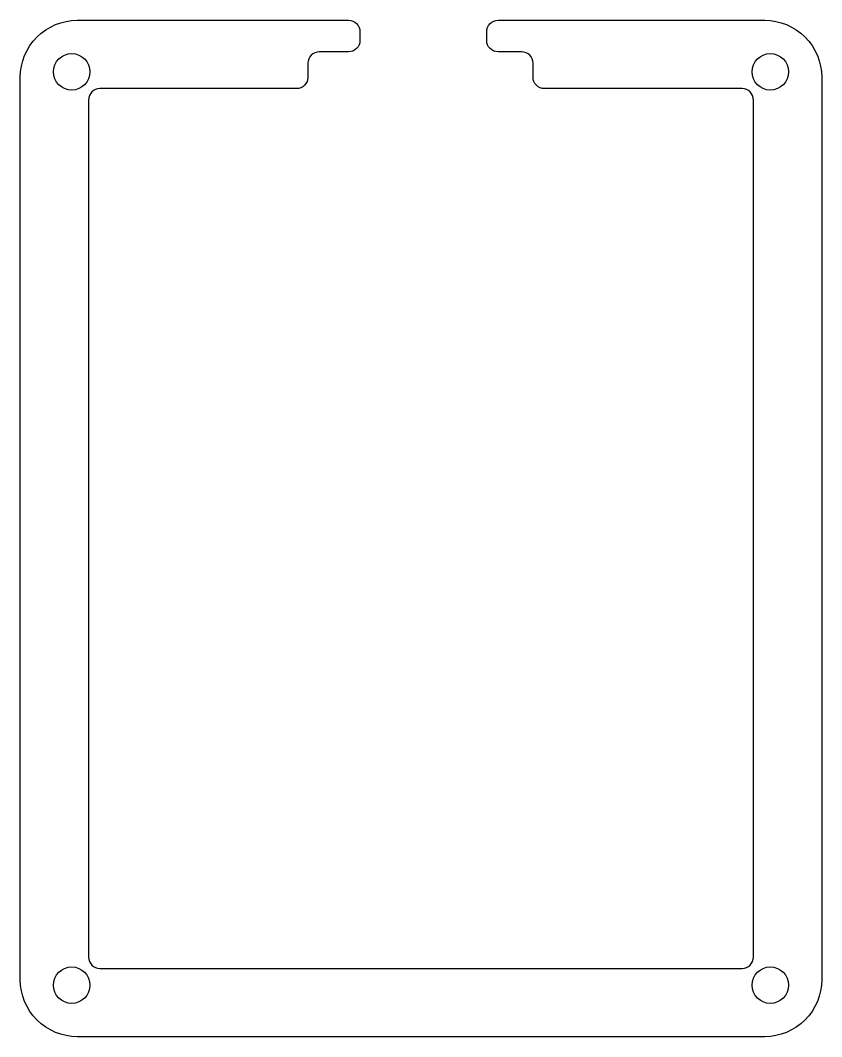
# Model space of a CAD drawing. Header units: millimetres. Extents: x 88.1 to 158.5, y -68.5 to 20.8.
import ezdxf

# ---------------------------------------------------------------- set-up
doc = ezdxf.new("R2010")
doc.units = ezdxf.units.MM
doc.layers.get('0').update_dxf_attribs({"linetype": 'CONTINUOUS'})

msp = doc.modelspace()

# ---------------------------------------------------------------- linework, layer by layer
msp.add_lwpolyline([(88.12, -63.5), (88.12, 15.79, -0.414214), (93.12, 20.79), (116.946, 20.79, -0.414214), (117.946, 19.79), (117.946, 19.018, -0.414214), (116.946, 18.018), (114.374, 18.018, 0.414214), (113.374, 17.018), (113.374, 15.79, -0.414214), (112.374, 14.79), (95.108, 14.79, 0.414214), (94.108, 13.79), (94.108, -61.5, 0.414214), (95.108, -62.5), (151.512, -62.5, 0.414214), (152.512, -61.5), (152.512, 13.79, 0.414214), (151.512, 14.79), (134.154, 14.79, -0.414214), (133.154, 15.79), (133.154, 17.018, 0.414214), (132.154, 18.018), (130.082, 18.018, -0.414214), (129.082, 19.018), (129.082, 19.79, -0.414214), (130.082, 20.79), (153.5, 20.79, -0.414214), (158.5, 15.79), (158.5, -63.5, -0.414214), (153.5, -68.5), (93.12, -68.5, -0.414214)], format="xyb", close=True)
for centre in [(92.633, 16.265), (153.987, 16.265), (92.633, -63.975), (153.987, -63.975)]:
    msp.add_circle(centre, 1.6)

doc.saveas('drawing.dxf')
